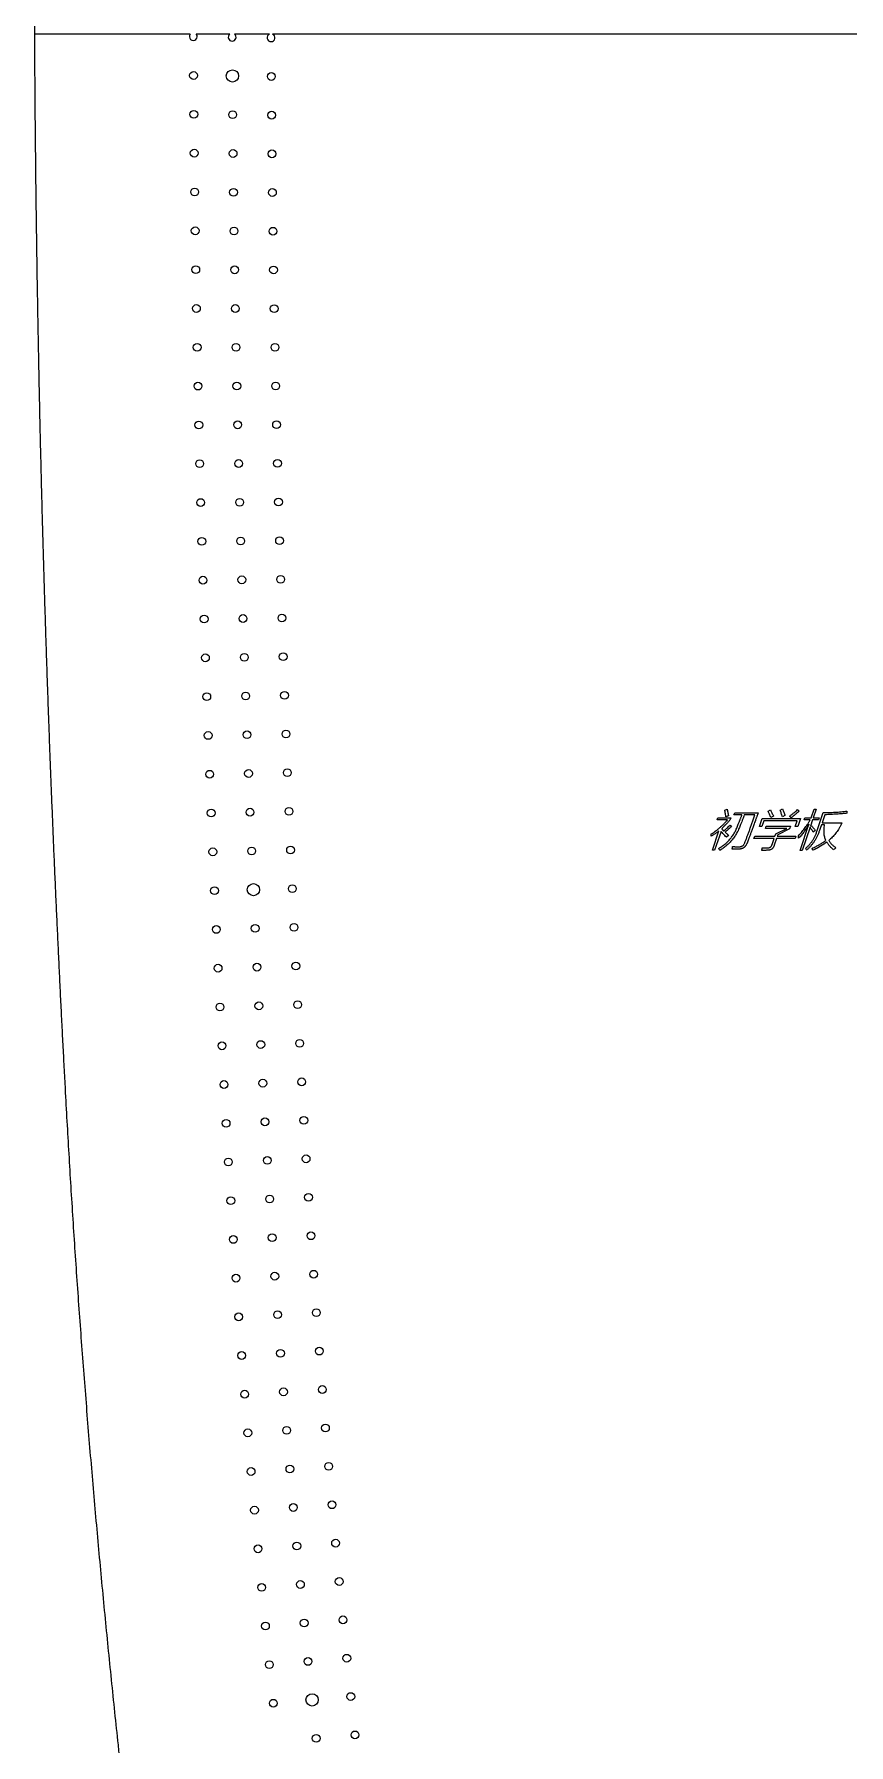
# Model space of a CAD drawing. Header units: millimetres. Extents: x 68706 to 69491, y -6452 to -3374.
# Drawn here: x 68706 to 69072, y -5683 to -4913 of the extents above; entities that cross this region are included whole.
import ezdxf

# ---------------------------------------------------------------- set-up
doc = ezdxf.new("R2010")
doc.units = ezdxf.units.MM

msp = doc.modelspace()

# ---------------------------------------------------------------- linework, layer by layer
at = {"color": 7, "linetype": 'Continuous', "lineweight": 25}
for p, q in [((68775.96, -4913.08), (68705.81, -4913.08)), ((68793.71, -4913.08), (68778.68, -4913.08)), ((68811.62, -4913.08), (68795.93, -4913.08)), ((69383.49, -4913.08), (68813.02, -4913.08)), ((69013.06, -5266.74), (69013.39, -5265.75)), ((69017.76, -5266.74), (69013.06, -5266.74)), ((69013.39, -5265.75), (69019.22, -5265.75)), ((69016.5, -5262.41), (69017.59, -5261.98)), ((69018.18, -5264.87), (69017.04, -5265.32)), ((69019.22, -5265.75), (69018.86, -5266.81)), ((69020.66, -5264.54), (69021, -5263.54)), ((69024.22, -5264.54), (69020.66, -5264.54)), ((69021, -5263.54), (69031.55, -5263.54)), ((69030.12, -5264.54), (69025.28, -5264.54)), ((69032.18, -5269.7), (69033.4, -5266.1)), ((69033.4, -5266.1), (69050.57, -5266.1)), ((69036.05, -5262.86), (69037.09, -5262.29)), ((69038.41, -5265.01), (69037.25, -5265.67)), ((69041.49, -5262.31), (69042.57, -5261.8)), ((69043.62, -5264.82), (69042.44, -5265.39)), ((69046.39, -5265.8), (69045.71, -5265.11)), ((69049.3, -5262.14), (69050.02, -5262.8)), ((69050.57, -5266.1), (69049.35, -5269.7)), ((69052.19, -5266.74), (69052.49, -5265.85)), ((69055.04, -5266.74), (69052.19, -5266.74)), ((69052.49, -5265.85), (69055.4, -5265.85)), ((69056.05, -5266.74), (69055.07, -5269.62)), ((69055.4, -5265.85), (69056.71, -5261.98)), ((69058.65, -5266.74), (69056.05, -5266.74)), ((69057.66, -5261.98), (69056.35, -5265.85)), ((69056.35, -5265.85), (69058.95, -5265.85)), ((69056.71, -5261.98), (69057.66, -5261.98)), ((69058.45, -5270.67), (69060.88, -5263.49)), ((69058.95, -5265.85), (69058.65, -5266.74)), ((69061.55, -5264.45), (69060.34, -5268)), ((69071.53, -5262.81), (69071.53, -5263.79)), ((69010.95, -5280.42), (69013.93, -5271.65)), ((69014.86, -5271.95), (69011.98, -5280.42)), ((69015.39, -5270.4), (69015.21, -5270.92)), ((69018.2, -5273.7), (69017.24, -5274.54)), ((69018.92, -5269.06), (69019.61, -5269.61)), ((69029.66, -5275.15), (69030.01, -5274.12)), ((69030.01, -5274.12), (69039.06, -5274.12)), ((69033.27, -5269.7), (69032.18, -5269.7)), ((69034.15, -5267.1), (69033.27, -5269.7)), ((69049.14, -5267.1), (69034.15, -5267.1)), ((69034.86, -5270.58), (69035.2, -5269.57)), ((69044.47, -5270.58), (69034.86, -5270.58)), ((69035.2, -5269.57), (69046.11, -5269.57)), ((69039.06, -5274.12), (69039.45, -5272.96)), ((69039.45, -5272.96), (69044.47, -5270.58)), ((69040.41, -5273.4), (69040.16, -5274.12)), ((69040.16, -5274.12), (69048.5, -5274.12)), ((69045.71, -5270.77), (69040.41, -5273.4)), ((69046.11, -5269.57), (69045.71, -5270.77)), ((69048.5, -5274.12), (69048.15, -5275.15)), ((69048.26, -5269.7), (69049.14, -5267.1)), ((69049.35, -5269.7), (69048.26, -5269.7)), ((69050.43, -5280.46), (69054.44, -5268.67)), ((69054.92, -5270.06), (69051.39, -5280.46)), ((69055.07, -5269.62), (69055.56, -5269.27)), ((69057.28, -5271.53), (69056.34, -5272.23)), ((69060.02, -5268.93), (69059.46, -5270.59)), ((69061.45, -5268.93), (69060.02, -5268.93)), ((69060.34, -5268), (69069.29, -5268)), ((69069.29, -5268), (69068.99, -5268.89)), ((69011.98, -5280.42), (69010.95, -5280.42)), ((69021.6, -5279.91), (69019.86, -5279.91)), ((69038.71, -5275.15), (69029.66, -5275.15)), ((69034.69, -5280.46), (69033.21, -5280.46)), ((69037.8, -5277.84), (69038.71, -5275.15)), ((69039.81, -5275.15), (69038.81, -5278.09)), ((69048.15, -5275.15), (69039.81, -5275.15)), ((69051.39, -5280.46), (69050.43, -5280.46))]:
    msp.add_line(p, q, dxfattribs=at)
for centre, radius in [((68777.43, -4931.66), 1.75), ((68794.93, -4931.88), 2.75), ((68812.43, -4932.1), 1.75), ((68777.57, -4949.14), 1.75), ((68795.07, -4949.33), 1.75), ((68812.57, -4949.52), 1.75), ((68777.74, -4966.62), 1.75), ((68795.24, -4966.78), 1.75), ((68812.74, -4966.93), 1.75), ((68777.94, -4984.09), 1.75), ((68795.44, -4984.22), 1.75), ((68812.94, -4984.35), 1.75), ((68778.18, -5001.57), 1.75), ((68795.68, -5001.67), 1.75), ((68813.17, -5001.77), 1.75), ((68778.44, -5019.05), 1.75), ((68795.94, -5019.12), 1.75), ((68813.44, -5019.18), 1.75), ((68778.73, -5036.53), 1.75), ((68796.23, -5036.56), 1.75), ((68813.73, -5036.6), 1.75), ((68779.06, -5054), 1.75), ((68796.56, -5054.01), 1.75), ((68814.06, -5054.01), 1.75), ((68779.42, -5071.48), 1.75), ((68796.92, -5071.45), 1.75), ((68814.42, -5071.43), 1.75), ((68779.8, -5088.96), 1.75), ((68797.3, -5088.9), 1.75), ((68814.8, -5088.84), 1.75), ((68780.22, -5106.43), 1.75), ((68797.72, -5106.34), 1.75), ((68815.22, -5106.25), 1.75), ((68780.67, -5123.9), 1.75), ((68798.17, -5123.78), 1.75), ((68815.67, -5123.66), 1.75), ((68781.15, -5141.38), 1.75), ((68798.65, -5141.23), 1.75), ((68816.15, -5141.07), 1.75), ((68781.67, -5158.85), 1.75), ((68799.17, -5158.67), 1.75), ((68816.66, -5158.48), 1.75), ((68799.71, -5176.11), 1.75), ((68817.21, -5175.89), 1.75), ((68782.21, -5176.32), 1.75), ((68782.78, -5193.79), 1.75), ((68800.28, -5193.55), 1.75), ((68817.78, -5193.3), 1.75), ((68783.39, -5211.26), 1.75), ((68800.89, -5210.98), 1.75), ((68818.38, -5210.71), 1.75), ((68784.02, -5228.73), 1.75), ((68801.52, -5228.42), 1.75), ((68819.02, -5228.11), 1.75), ((68784.69, -5246.19), 1.75), ((68802.19, -5245.86), 1.75), ((68819.68, -5245.52), 1.75), ((68785.39, -5263.66), 1.75), ((68802.88, -5263.29), 1.75), ((68820.38, -5262.92), 1.75), ((68786.12, -5281.12), 1.75), ((68803.61, -5280.72), 1.75), ((68821.11, -5280.33), 1.75), ((68786.88, -5298.59), 1.75), ((68804.37, -5298.16), 2.75), ((68821.87, -5297.73), 1.75), ((68787.67, -5316.05), 1.75), ((68805.16, -5315.59), 1.75), ((68822.66, -5315.12), 1.75), ((68788.49, -5333.51), 1.75), ((68805.98, -5333.02), 1.75), ((68823.48, -5332.53), 1.75), ((68789.34, -5350.98), 1.75), ((68806.83, -5350.46), 1.75), ((68824.32, -5349.95), 1.75), ((68790.21, -5368.43), 1.75), ((68807.7, -5367.88), 1.75), ((68825.19, -5367.33), 1.75), ((68791.13, -5385.87), 1.75), ((68808.62, -5385.28), 1.75), ((68826.11, -5384.68), 1.75), ((68792.09, -5403.31), 1.75), ((68809.58, -5402.66), 1.75), ((68827.07, -5402), 1.75), ((68793.12, -5420.74), 1.75), ((68810.61, -5420.03), 1.75), ((68828.09, -5419.32), 1.75), ((68811.68, -5437.41), 1.75), ((68829.17, -5436.64), 1.75), ((68794.2, -5438.17), 1.75), ((68795.34, -5455.6), 1.75), ((68812.82, -5454.77), 1.75), ((68830.3, -5453.95), 1.75), ((68796.53, -5473.02), 1.75), ((68814.01, -5472.14), 1.75), ((68831.49, -5471.26), 1.75), ((68797.78, -5490.44), 1.75), ((68815.26, -5489.5), 1.75), ((68832.73, -5488.57), 1.75), ((68816.56, -5506.86), 1.75), ((68834.03, -5505.87), 1.75), ((68799.09, -5507.85), 1.75), ((68800.45, -5525.26), 1.75), ((68817.92, -5524.22), 1.75), ((68835.39, -5523.17), 1.75), ((68801.87, -5542.67), 1.75), ((68819.33, -5541.56), 1.75), ((68836.8, -5540.46), 1.75), ((68803.34, -5560.07), 1.75), ((68820.8, -5558.91), 1.75), ((68838.26, -5557.75), 1.75), ((68822.33, -5576.25), 1.75), ((68839.78, -5575.03), 1.75), ((68804.87, -5577.47), 1.75), ((68806.45, -5594.86), 1.75), ((68823.91, -5593.58), 1.75), ((68841.36, -5592.31), 1.75), ((68808.09, -5612.24), 1.75), ((68825.54, -5610.91), 1.75), ((68842.99, -5609.59), 1.75), ((68809.79, -5629.62), 1.75), ((68827.24, -5628.24), 1.75), ((68844.68, -5626.85), 1.75), ((68828.98, -5645.56), 1.75), ((68846.42, -5644.12), 1.75), ((68811.54, -5647), 1.75), ((68813.35, -5664.37), 1.75), ((68830.79, -5662.87), 2.75), ((68848.22, -5661.37), 1.75), ((68832.65, -5680.18), 1.75), ((68850.08, -5678.63), 1.75)]:
    msp.add_circle(centre, radius, dxfattribs=at)
for centre, start, end in [((68777.32, -4914.18), 141.07106, 38.92894), ((68794.82, -4914.43), 129.42609, 50.57391), ((68812.32, -4914.68), 113.57564, 66.42436)]:
    msp.add_arc(centre, 1.75, start, end, dxfattribs=at)
for points, knots in [([(68705.72, -4891.27), (68705.74, -4894.9), (68705.76, -4902.18), (68705.8, -4909.45), (68705.81, -4913.08)], [0, 0, 0, 0, 0.500169, 1, 1, 1, 1]), ([(68705.81, -4913.08), (68705.83, -4916.58), (68705.87, -4923.59), (68705.94, -4934.1), (68706.02, -4944.59), (68706.11, -4955.09), (68706.22, -4965.57), (68706.33, -4976.05), (68706.45, -4986.52), (68706.59, -4996.98), (68706.74, -5007.44), (68706.89, -5017.89), (68707.06, -5028.33), (68707.24, -5038.77), (68707.43, -5049.2), (68707.63, -5059.62), (68707.84, -5070.04), (68708.06, -5080.45), (68708.29, -5090.85), (68708.53, -5101.25), (68708.79, -5111.63), (68709.05, -5122.01), (68709.33, -5132.39), (68709.61, -5142.76), (68709.91, -5153.12), (68710.22, -5163.47), (68710.54, -5173.82), (68710.87, -5184.16), (68711.21, -5194.49), (68711.56, -5204.82), (68711.92, -5215.14), (68712.29, -5225.45), (68712.67, -5235.76), (68713.07, -5246.05), (68713.47, -5256.35), (68713.89, -5266.63), (68714.31, -5276.91), (68714.75, -5287.18), (68715.2, -5297.45), (68715.66, -5307.7), (68716.13, -5317.95), (68716.61, -5328.2), (68717.1, -5338.43), (68717.6, -5348.66), (68718.11, -5358.89), (68718.64, -5369.1), (68719.17, -5379.31), (68719.8, -5391.02), (68720.53, -5404.23), (68721.38, -5418.94), (68722.27, -5433.65), (68723.2, -5448.35), (68724.17, -5463.05), (68725.18, -5477.74), (68726.23, -5492.43), (68727.32, -5507.12), (68728.45, -5521.8), (68729.62, -5536.48), (68730.82, -5551.16), (68732.07, -5565.83), (68733.35, -5580.5), (68734.67, -5595.17), (68736.04, -5609.83), (68737.44, -5624.49), (68738.88, -5639.14), (68740.36, -5653.79), (68741.88, -5668.44), (68742.92, -5678.2), (68743.44, -5683.08)], [0, 0, 0, 0, 0.0136306, 0.0272523, 0.0408652, 0.0544693, 0.0680646, 0.0816511, 0.0952289, 0.1087979, 0.1223581, 0.1359096, 0.1494524, 0.1629865, 0.1765119, 0.1900286, 0.2035367, 0.2170362, 0.230527, 0.2440092, 0.2574828, 0.2709478, 0.2844043, 0.2978522, 0.3112916, 0.3247225, 0.3381448, 0.3515587, 0.3649641, 0.378361, 0.3917495, 0.4051296, 0.4185013, 0.4318645, 0.4452194, 0.4585659, 0.471904, 0.4852339, 0.4985554, 0.5118685, 0.5251734, 0.5384701, 0.5517584, 0.5650386, 0.5783105, 0.5915741, 0.6048296, 0.6180769, 0.6371839, 0.6562889, 0.675392, 0.6944935, 0.7135935, 0.732692, 0.7517893, 0.7708854, 0.7899805, 0.8090748, 0.8281683, 0.8472613, 0.8663538, 0.8854459, 0.9045379, 0.9236299, 0.9427219, 0.9618142, 0.9809069, 1, 1, 1, 1]), ([(69010.3, -5273.11), (69010.63, -5272.92), (69011.29, -5272.53), (69012.25, -5271.87), (69013.2, -5271.16), (69014.14, -5270.39), (69015.07, -5269.56), (69015.98, -5268.68), (69016.89, -5267.74), (69017.47, -5267.07), (69017.76, -5266.74)], [0, 0, 0, 0, 0.115978, 0.233867, 0.35434, 0.477288, 0.603082, 0.73217, 0.864342, 1, 1, 1, 1]), ([(69017.04, -5265.32), (69017.01, -5265.14), (69016.96, -5264.8), (69016.88, -5264.31), (69016.81, -5263.87), (69016.74, -5263.48), (69016.68, -5263.15), (69016.62, -5262.86), (69016.56, -5262.62), (69016.52, -5262.48), (69016.5, -5262.41)], [0, 0, 0, 0, 0.184036, 0.350567, 0.500553, 0.634162, 0.750471, 0.850276, 0.933815, 1, 1, 1, 1]), ([(69017.59, -5261.98), (69017.61, -5262.03), (69017.64, -5262.14), (69017.68, -5262.32), (69017.73, -5262.53), (69017.78, -5262.78), (69017.84, -5263.06), (69017.9, -5263.38), (69017.97, -5263.73), (69018.01, -5263.98), (69018.04, -5264.11)], [0, 0, 0, 0, 0.069463, 0.153245, 0.25425, 0.371212, 0.503868, 0.653783, 0.818381, 1, 1, 1, 1]), ([(69018.04, -5264.11), (69018.05, -5264.19), (69018.08, -5264.34), (69018.12, -5264.55), (69018.15, -5264.72), (69018.17, -5264.82), (69018.18, -5264.87)], [0, 0, 0, 0, 0.321667, 0.59433, 0.821661, 1, 1, 1, 1]), ([(69022.61, -5268.73), (69022.69, -5268.53), (69022.86, -5268.12), (69023.09, -5267.53), (69023.31, -5266.96), (69023.52, -5266.43), (69023.72, -5265.92), (69023.9, -5265.43), (69024.07, -5264.98), (69024.17, -5264.69), (69024.22, -5264.54)], [0, 0, 0, 0, 0.148863, 0.29146, 0.426731, 0.555146, 0.676474, 0.791316, 0.899303, 1, 1, 1, 1]), ([(69025.28, -5264.54), (69025.17, -5264.86), (69024.93, -5265.52), (69024.55, -5266.54), (69024.13, -5267.63), (69023.83, -5268.37), (69023.67, -5268.75)], [0, 0, 0, 0, 0.225092, 0.466938, 0.724761, 1, 1, 1, 1]), ([(69025.62, -5276.85), (69025.79, -5276.41), (69026.14, -5275.51), (69026.65, -5274.12), (69027.19, -5272.68), (69027.75, -5271.17), (69028.32, -5269.6), (69028.91, -5267.97), (69029.51, -5266.28), (69029.92, -5265.13), (69030.12, -5264.54)], [0, 0, 0, 0, 0.107924, 0.220721, 0.338267, 0.460769, 0.588226, 0.720642, 0.857944, 1, 1, 1, 1]), ([(69031.55, -5263.54), (69031.52, -5263.63), (69031.45, -5263.83), (69031.34, -5264.15), (69031.2, -5264.51), (69031.06, -5264.92), (69030.89, -5265.37), (69030.72, -5265.87), (69030.52, -5266.4), (69030.39, -5266.77), (69030.32, -5266.97)], [0, 0, 0, 0, 0.080914, 0.174231, 0.280217, 0.399344, 0.530402, 0.674601, 0.83073, 1, 1, 1, 1]), ([(69037.25, -5265.67), (69037.05, -5265.18), (69036.68, -5264.24), (69036.26, -5263.31), (69036.05, -5262.86)], [0, 0, 0, 0, 0.509542, 1, 1, 1, 1]), ([(69037.09, -5262.29), (69037.32, -5262.74), (69037.78, -5263.64), (69038.2, -5264.55), (69038.41, -5265.01)], [0, 0, 0, 0, 0.499501, 1, 1, 1, 1]), ([(69042.44, -5265.39), (69042.37, -5265.12), (69042.23, -5264.59), (69041.99, -5263.81), (69041.75, -5263.05), (69041.58, -5262.56), (69041.49, -5262.31)], [0, 0, 0, 0, 0.258665, 0.511474, 0.758544, 1, 1, 1, 1]), ([(69042.57, -5261.8), (69042.76, -5262.3), (69043.13, -5263.29), (69043.46, -5264.31), (69043.62, -5264.82)], [0, 0, 0, 0, 0.4971336, 1, 1, 1, 1]), ([(69045.71, -5265.11), (69046.04, -5264.86), (69046.68, -5264.35), (69047.6, -5263.6), (69048.47, -5262.87), (69049.03, -5262.38), (69049.3, -5262.14)], [0, 0, 0, 0, 0.269248, 0.52537, 0.769378, 1, 1, 1, 1]), ([(69050.02, -5262.8), (69049.7, -5263.07), (69049.08, -5263.59), (69048.16, -5264.36), (69047.27, -5265.09), (69046.68, -5265.57), (69046.39, -5265.8)], [0, 0, 0, 0, 0.264998, 0.519344, 0.764755, 1, 1, 1, 1]), ([(69049.66, -5273.9), (69049.89, -5273.65), (69050.37, -5273.16), (69051.05, -5272.38), (69051.73, -5271.56), (69052.41, -5270.69), (69053.08, -5269.77), (69053.74, -5268.8), (69054.4, -5267.79), (69054.82, -5267.09), (69055.04, -5266.74)], [0, 0, 0, 0, 0.111995, 0.227555, 0.346782, 0.469637, 0.596185, 0.726788, 0.861275, 1, 1, 1, 1]), ([(69060.88, -5263.49), (69061.77, -5263.48), (69063.54, -5263.45), (69066.19, -5263.31), (69068.86, -5263.11), (69070.64, -5262.91), (69071.53, -5262.81)], [0, 0, 0, 0, 0.24809, 0.497519, 0.747897, 1, 1, 1, 1]), ([(69071.53, -5263.79), (69071.17, -5263.83), (69070.43, -5263.89), (69069.3, -5263.99), (69068.13, -5264.08), (69066.9, -5264.16), (69065.63, -5264.24), (69064.31, -5264.32), (69062.94, -5264.38), (69062.02, -5264.43), (69061.55, -5264.45)], [0, 0, 0, 0, 0.108717, 0.221937, 0.339952, 0.462486, 0.589846, 0.722035, 0.858742, 1, 1, 1, 1]), ([(69010.43, -5274.12), (69010.42, -5273.96), (69010.41, -5273.62), (69010.34, -5273.29), (69010.3, -5273.11)], [0, 0, 0, 0, 0.476507, 1, 1, 1, 1]), ([(69013.93, -5271.65), (69013.81, -5271.74), (69013.57, -5271.94), (69013.19, -5272.24), (69012.78, -5272.53), (69012.36, -5272.84), (69011.91, -5273.15), (69011.44, -5273.47), (69010.94, -5273.79), (69010.6, -5274.01), (69010.43, -5274.12)], [0, 0, 0, 0, 0.107519, 0.219523, 0.337109, 0.459246, 0.586502, 0.719281, 0.856862, 1, 1, 1, 1]), ([(69013.7, -5279.6), (69013.96, -5279.46), (69014.48, -5279.17), (69015.22, -5278.68), (69015.94, -5278.18), (69016.63, -5277.63), (69017.29, -5277.07), (69017.92, -5276.46), (69018.53, -5275.83), (69019.1, -5275.16), (69019.64, -5274.47), (69020.15, -5273.74), (69020.63, -5272.98), (69021.09, -5272.19), (69021.52, -5271.37), (69021.91, -5270.52), (69022.28, -5269.64), (69022.5, -5269.04), (69022.61, -5268.73)], [0, 0, 0, 0, 0.062092, 0.123896, 0.184998, 0.24566, 0.306204, 0.366735, 0.427409, 0.488384, 0.549514, 0.611333, 0.673745, 0.736823, 0.801036, 0.866152, 0.93246, 1, 1, 1, 1]), ([(69023.67, -5268.75), (69023.56, -5269.08), (69023.32, -5269.73), (69022.92, -5270.68), (69022.5, -5271.6), (69022.04, -5272.48), (69021.55, -5273.33), (69021.04, -5274.14), (69020.49, -5274.93), (69019.92, -5275.68), (69019.32, -5276.39), (69018.69, -5277.07), (69018.03, -5277.72), (69017.34, -5278.34), (69016.62, -5278.92), (69015.87, -5279.47), (69015.09, -5279.99), (69014.56, -5280.3), (69014.29, -5280.46)], [0, 0, 0, 0, 0.068364, 0.13523, 0.201144, 0.265704, 0.329443, 0.392227, 0.454177, 0.515569, 0.576381, 0.63701, 0.697332, 0.757486, 0.817612, 0.878112, 0.938862, 1, 1, 1, 1]), ([(69017.24, -5274.54), (69017.02, -5274.29), (69016.6, -5273.81), (69015.98, -5273.13), (69015.41, -5272.51), (69015.04, -5272.13), (69014.86, -5271.95)], [0, 0, 0, 0, 0.283159, 0.54427, 0.782827, 1, 1, 1, 1]), ([(69015.21, -5270.92), (69015.24, -5270.95), (69015.3, -5271.01), (69015.41, -5271.1), (69015.53, -5271.21), (69015.62, -5271.29), (69015.67, -5271.34)], [0, 0, 0, 0, 0.190042, 0.41964, 0.688479, 1, 1, 1, 1]), ([(69018.86, -5266.81), (69018.56, -5267.14), (69017.99, -5267.8), (69017.11, -5268.73), (69016.25, -5269.59), (69015.67, -5270.14), (69015.39, -5270.4)], [0, 0, 0, 0, 0.267887, 0.523313, 0.76727, 1, 1, 1, 1]), ([(69015.67, -5271.34), (69015.72, -5271.38), (69015.81, -5271.46), (69015.94, -5271.57), (69016.05, -5271.67), (69016.11, -5271.73), (69016.13, -5271.75)], [0, 0, 0, 0, 0.3216208, 0.594525, 0.8217373, 1, 1, 1, 1]), ([(69016.13, -5271.75), (69016.37, -5271.54), (69016.83, -5271.12), (69017.53, -5270.46), (69018.23, -5269.77), (69018.69, -5269.3), (69018.92, -5269.06)], [0, 0, 0, 0, 0.2409258, 0.4879373, 0.7405759, 1, 1, 1, 1]), ([(69019.61, -5269.61), (69019.48, -5269.74), (69019.21, -5270.01), (69018.82, -5270.39), (69018.43, -5270.75), (69018.07, -5271.1), (69017.72, -5271.43), (69017.38, -5271.74), (69017.06, -5272.03), (69016.84, -5272.21), (69016.74, -5272.3)], [0, 0, 0, 0, 0.145698, 0.285252, 0.419196, 0.546986, 0.669151, 0.785204, 0.895646, 1, 1, 1, 1]), ([(69016.74, -5272.3), (69016.84, -5272.4), (69017.06, -5272.6), (69017.41, -5272.94), (69017.79, -5273.31), (69018.06, -5273.57), (69018.2, -5273.7)], [0, 0, 0, 0, 0.208857, 0.445615, 0.708336, 1, 1, 1, 1]), ([(69030.32, -5266.97), (69030.2, -5267.3), (69029.97, -5267.95), (69029.63, -5268.91), (69029.3, -5269.81), (69028.99, -5270.66), (69028.71, -5271.46), (69028.44, -5272.21), (69028.19, -5272.9), (69027.95, -5273.55), (69027.74, -5274.14), (69027.53, -5274.68), (69027.35, -5275.17), (69027.19, -5275.61), (69027.04, -5276), (69026.92, -5276.33), (69026.81, -5276.61), (69026.74, -5276.78), (69026.71, -5276.86)], [0, 0, 0, 0, 0.10144, 0.197386, 0.288533, 0.374441, 0.454855, 0.530471, 0.600592, 0.665567, 0.725652, 0.780336, 0.829781, 0.87443, 0.913585, 0.9475, 0.97637, 1, 1, 1, 1]), ([(69049.78, -5275.01), (69049.77, -5274.89), (69049.76, -5274.68), (69049.73, -5274.38), (69049.7, -5274.12), (69049.67, -5273.97), (69049.66, -5273.9)], [0, 0, 0, 0, 0.302038, 0.571313, 0.802988, 1, 1, 1, 1]), ([(69054.44, -5268.67), (69054.26, -5268.97), (69053.9, -5269.57), (69053.34, -5270.44), (69052.78, -5271.28), (69052.2, -5272.09), (69051.61, -5272.87), (69051.01, -5273.61), (69050.4, -5274.33), (69049.98, -5274.78), (69049.78, -5275.01)], [0, 0, 0, 0, 0.134146, 0.265167, 0.393645, 0.519673, 0.643347, 0.764489, 0.883259, 1, 1, 1, 1]), ([(69059.18, -5271.46), (69059.1, -5271.69), (69058.94, -5272.15), (69058.68, -5272.82), (69058.4, -5273.47), (69058.12, -5274.1), (69057.8, -5274.72), (69057.49, -5275.32), (69057.15, -5275.9), (69056.79, -5276.46), (69056.43, -5277.01), (69056.04, -5277.54), (69055.64, -5278.05), (69055.23, -5278.54), (69054.8, -5279.02), (69054.35, -5279.47), (69053.89, -5279.91), (69053.57, -5280.19), (69053.41, -5280.33)], [0, 0, 0, 0, 0.06791, 0.134878, 0.200966, 0.266019, 0.330194, 0.393675, 0.456303, 0.518391, 0.579867, 0.640795, 0.701198, 0.761406, 0.82126, 0.880864, 0.940482, 1, 1, 1, 1]), ([(69056.34, -5272.23), (69056.1, -5271.86), (69055.64, -5271.13), (69055.16, -5270.41), (69054.92, -5270.06)], [0, 0, 0, 0, 0.508761, 1, 1, 1, 1]), ([(69055.56, -5269.27), (69055.86, -5269.65), (69056.45, -5270.39), (69057.01, -5271.16), (69057.28, -5271.53)], [0, 0, 0, 0, 0.5090902, 1, 1, 1, 1]), ([(69056.16, -5275.84), (69056.26, -5275.68), (69056.46, -5275.35), (69056.75, -5274.81), (69057.04, -5274.24), (69057.33, -5273.61), (69057.61, -5272.94), (69057.89, -5272.22), (69058.18, -5271.46), (69058.36, -5270.94), (69058.45, -5270.67)], [0, 0, 0, 0, 0.099898, 0.206549, 0.32035, 0.441416, 0.570107, 0.705599, 0.849089, 1, 1, 1, 1]), ([(69059.46, -5270.59), (69059.43, -5270.67), (69059.38, -5270.83), (69059.31, -5271.06), (69059.24, -5271.27), (69059.2, -5271.4), (69059.18, -5271.46)], [0, 0, 0, 0, 0.283495, 0.544339, 0.783488, 1, 1, 1, 1]), ([(69062.02, -5275.97), (69061.92, -5275.73), (69061.71, -5275.24), (69061.49, -5274.47), (69061.32, -5273.66), (69061.22, -5272.8), (69061.18, -5271.89), (69061.21, -5270.94), (69061.29, -5269.95), (69061.4, -5269.28), (69061.45, -5268.93)], [0, 0, 0, 0, 0.10887, 0.22038, 0.336065, 0.456655, 0.582895, 0.715037, 0.854042, 1, 1, 1, 1]), ([(69068.99, -5268.89), (69068.78, -5269.26), (69068.38, -5269.97), (69067.73, -5270.99), (69067.06, -5271.97), (69066.37, -5272.88), (69065.65, -5273.74), (69064.91, -5274.55), (69064.15, -5275.3), (69063.62, -5275.76), (69063.35, -5275.98)], [0, 0, 0, 0, 0.136927, 0.270044, 0.399302, 0.525198, 0.648181, 0.767887, 0.885051, 1, 1, 1, 1]), ([(69014.29, -5280.46), (69014.19, -5280.31), (69014.01, -5280.01), (69013.8, -5279.74), (69013.7, -5279.6)], [0, 0, 0, 0, 0.512439, 1, 1, 1, 1]), ([(69019.86, -5279.91), (69019.88, -5279.82), (69019.92, -5279.65), (69019.96, -5279.36), (69020, -5279.06), (69020.01, -5278.85), (69020.02, -5278.74)], [0, 0, 0, 0, 0.222797, 0.463457, 0.72241, 1, 1, 1, 1]), ([(69020.02, -5278.74), (69020.11, -5278.75), (69020.31, -5278.76), (69020.62, -5278.78), (69020.96, -5278.8), (69021.32, -5278.81), (69021.7, -5278.82), (69022.11, -5278.82), (69022.54, -5278.83), (69022.84, -5278.83), (69022.99, -5278.83)], [0, 0, 0, 0, 0.096327, 0.200267, 0.312797, 0.433934, 0.562755, 0.70018, 0.846253, 1, 1, 1, 1]), ([(69022.74, -5279.89), (69022.66, -5279.89), (69022.49, -5279.89), (69022.22, -5279.9), (69021.92, -5279.9), (69021.71, -5279.91), (69021.6, -5279.91)], [0, 0, 0, 0, 0.213591, 0.449785, 0.713572, 1, 1, 1, 1]), ([(69026.71, -5276.86), (69026.66, -5276.99), (69026.57, -5277.23), (69026.41, -5277.58), (69026.24, -5277.9), (69026.06, -5278.21), (69025.86, -5278.48), (69025.64, -5278.73), (69025.41, -5278.96), (69025.17, -5279.16), (69024.92, -5279.34), (69024.64, -5279.49), (69024.36, -5279.62), (69024.06, -5279.72), (69023.75, -5279.8), (69023.42, -5279.86), (69023.09, -5279.89), (69022.85, -5279.89), (69022.74, -5279.89)], [0, 0, 0, 0, 0.073872, 0.144849, 0.212956, 0.278174, 0.341188, 0.40211, 0.461364, 0.520104, 0.577632, 0.634865, 0.692542, 0.750912, 0.810599, 0.871372, 0.934756, 1, 1, 1, 1]), ([(69022.99, -5278.83), (69023.14, -5278.83), (69023.44, -5278.84), (69023.87, -5278.75), (69024.26, -5278.61), (69024.61, -5278.39), (69024.93, -5278.1), (69025.2, -5277.75), (69025.44, -5277.33), (69025.56, -5277.01), (69025.62, -5276.85)], [0, 0, 0, 0, 0.128076, 0.247839, 0.363337, 0.476852, 0.594699, 0.71845, 0.852861, 1, 1, 1, 1]), ([(69033.21, -5280.46), (69033.23, -5280.35), (69033.28, -5280.13), (69033.33, -5279.82), (69033.38, -5279.53), (69033.41, -5279.34), (69033.42, -5279.25)], [0, 0, 0, 0, 0.276065, 0.534766, 0.776162, 1, 1, 1, 1]), ([(69033.42, -5279.25), (69033.61, -5279.26), (69034.01, -5279.28), (69034.6, -5279.3), (69035.22, -5279.31), (69035.64, -5279.31), (69035.85, -5279.31)], [0, 0, 0, 0, 0.237783, 0.484876, 0.737754, 1, 1, 1, 1]), ([(69035.77, -5280.44), (69035.59, -5280.44), (69035.23, -5280.45), (69034.87, -5280.45), (69034.69, -5280.46)], [0, 0, 0, 0, 0.4867526, 1, 1, 1, 1]), ([(69038.81, -5278.09), (69038.78, -5278.19), (69038.72, -5278.38), (69038.61, -5278.65), (69038.49, -5278.89), (69038.36, -5279.13), (69038.21, -5279.34), (69038.06, -5279.53), (69037.88, -5279.71), (69037.7, -5279.86), (69037.5, -5280), (69037.29, -5280.12), (69037.07, -5280.22), (69036.83, -5280.3), (69036.58, -5280.36), (69036.32, -5280.41), (69036.05, -5280.44), (69035.86, -5280.44), (69035.77, -5280.44)], [0, 0, 0, 0, 0.072116, 0.141551, 0.207711, 0.270909, 0.332457, 0.392351, 0.450947, 0.508294, 0.565856, 0.623533, 0.682081, 0.741421, 0.802877, 0.866153, 0.931503, 1, 1, 1, 1]), ([(69035.85, -5279.31), (69035.98, -5279.31), (69036.23, -5279.3), (69036.58, -5279.25), (69036.87, -5279.16), (69037.03, -5279.06), (69037.1, -5279.01)], [0, 0, 0, 0, 0.305836, 0.568848, 0.799372, 1, 1, 1, 1]), ([(69037.1, -5279.01), (69037.17, -5278.95), (69037.32, -5278.82), (69037.49, -5278.56), (69037.66, -5278.22), (69037.75, -5277.97), (69037.8, -5277.84)], [0, 0, 0, 0, 0.1950641, 0.4227675, 0.6897262, 1, 1, 1, 1]), ([(69052.82, -5279.69), (69053, -5279.52), (69053.34, -5279.2), (69053.85, -5278.71), (69054.31, -5278.23), (69054.75, -5277.74), (69055.15, -5277.27), (69055.52, -5276.79), (69055.86, -5276.32), (69056.06, -5276), (69056.16, -5275.84)], [0, 0, 0, 0, 0.142019, 0.278815, 0.410491, 0.537572, 0.660197, 0.777735, 0.890824, 1, 1, 1, 1]), ([(69053.41, -5280.33), (69053.31, -5280.22), (69053.12, -5280), (69052.91, -5279.79), (69052.82, -5279.69)], [0, 0, 0, 0, 0.5305503, 1, 1, 1, 1]), ([(69055.75, -5279.55), (69056.06, -5279.41), (69056.69, -5279.13), (69057.59, -5278.69), (69058.45, -5278.25), (69059.26, -5277.8), (69060.02, -5277.35), (69060.73, -5276.9), (69061.4, -5276.44), (69061.81, -5276.12), (69062.02, -5275.97)], [0, 0, 0, 0, 0.14447, 0.283563, 0.416484, 0.544021, 0.665927, 0.782527, 0.893754, 1, 1, 1, 1]), ([(69056.15, -5280.44), (69056.09, -5280.29), (69055.99, -5279.98), (69055.83, -5279.7), (69055.75, -5279.55)], [0, 0, 0, 0, 0.4998277, 1, 1, 1, 1]), ([(69062.43, -5276.74), (69062.21, -5276.91), (69061.77, -5277.24), (69061.07, -5277.72), (69060.34, -5278.19), (69059.57, -5278.65), (69058.77, -5279.11), (69057.93, -5279.56), (69057.05, -5280.01), (69056.45, -5280.3), (69056.15, -5280.44)], [0, 0, 0, 0, 0.111719, 0.227354, 0.346569, 0.469148, 0.596253, 0.726554, 0.861346, 1, 1, 1, 1]), ([(69065.55, -5280.22), (69065.38, -5280.07), (69065.04, -5279.79), (69064.56, -5279.36), (69064.12, -5278.93), (69063.71, -5278.49), (69063.33, -5278.06), (69063, -5277.62), (69062.69, -5277.19), (69062.52, -5276.89), (69062.43, -5276.74)], [0, 0, 0, 0, 0.143369, 0.28124, 0.412925, 0.539925, 0.662037, 0.779138, 0.891561, 1, 1, 1, 1]), ([(69063.35, -5275.98), (69063.44, -5276.14), (69063.63, -5276.45), (69063.94, -5276.91), (69064.3, -5277.34), (69064.68, -5277.76), (69065.1, -5278.17), (69065.56, -5278.56), (69066.06, -5278.94), (69066.4, -5279.18), (69066.58, -5279.29)], [0, 0, 0, 0, 0.115938, 0.233826, 0.353558, 0.475772, 0.601351, 0.730334, 0.863097, 1, 1, 1, 1]), ([(69066.58, -5279.29), (69066.4, -5279.44), (69066.05, -5279.74), (69065.72, -5280.06), (69065.55, -5280.22)], [0, 0, 0, 0, 0.503617, 1, 1, 1, 1]), ([(68743.44, -5683.08), (68743.7, -5685.46), (68744.22, -5690.22), (68745, -5697.35), (68745.79, -5704.49), (68746.59, -5711.62), (68747.41, -5718.76), (68748.23, -5725.89), (68749.06, -5733.02), (68749.9, -5740.15), (68750.74, -5747.28), (68751.6, -5754.41), (68752.18, -5759.17), (68752.47, -5761.54)], [0, 0, 0, 0, 0.090899, 0.181799, 0.272701, 0.363605, 0.454511, 0.545419, 0.63633, 0.727243, 0.818159, 0.909078, 1, 1, 1, 1])]:
    msp.add_open_spline(points, degree=3, knots=knots, dxfattribs=at)

doc.saveas('drawing.dxf')
